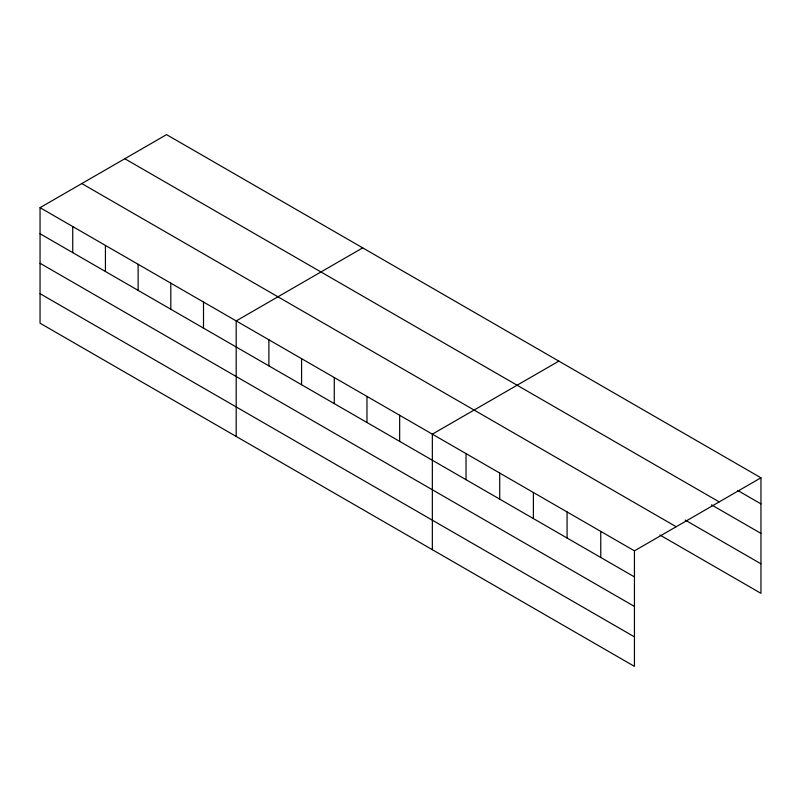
<?xml version="1.0" encoding="UTF-8"?>
<svg xmlns="http://www.w3.org/2000/svg" width="801" height="801" viewBox="0 0 801 801"><rect width="100%" height="100%" fill="white"/><g stroke="black" fill="none" stroke-linecap="round" stroke-linejoin="round"><path stroke-width="1.2" d="M634.442 606.437L634.442 550.838L40.05 207.669L40.05 323.204L634.442 666.372L634.442 606.437L40.05 263.269M659.904 534.998L760.95 593.331L760.95 477.796L166.558 134.628L40.05 207.669M362.713 247.869L236.195 320.911L236.195 436.455M558.858 361.121L432.35 434.152L432.35 549.696M634.442 550.838L760.95 477.796M737.791 490.512L760.95 503.879M124.816 158.728L719.198 501.897M711.478 504.84L760.95 533.396M685.165 520.059L760.95 563.814M81.802 183.559L676.184 526.728M40.05 233.752L634.442 576.92M40.05 293.687L634.442 636.855M600.76 531.383L600.76 557.476M567.078 511.939L567.078 538.022M533.396 492.495L533.396 518.577M499.714 473.051L499.714 499.133M466.032 453.606L466.032 479.689M399.659 415.278L399.659 441.371M366.968 396.405L366.968 422.487M334.277 377.531L334.277 403.614M301.576 358.658L301.576 384.74M268.886 339.784L268.886 365.867M203.504 302.037L203.504 328.12M170.813 283.164L170.813 309.246M138.122 264.29L138.122 290.373M105.432 245.416L105.432 271.499M72.741 226.543L72.741 252.625"/></g></svg>
